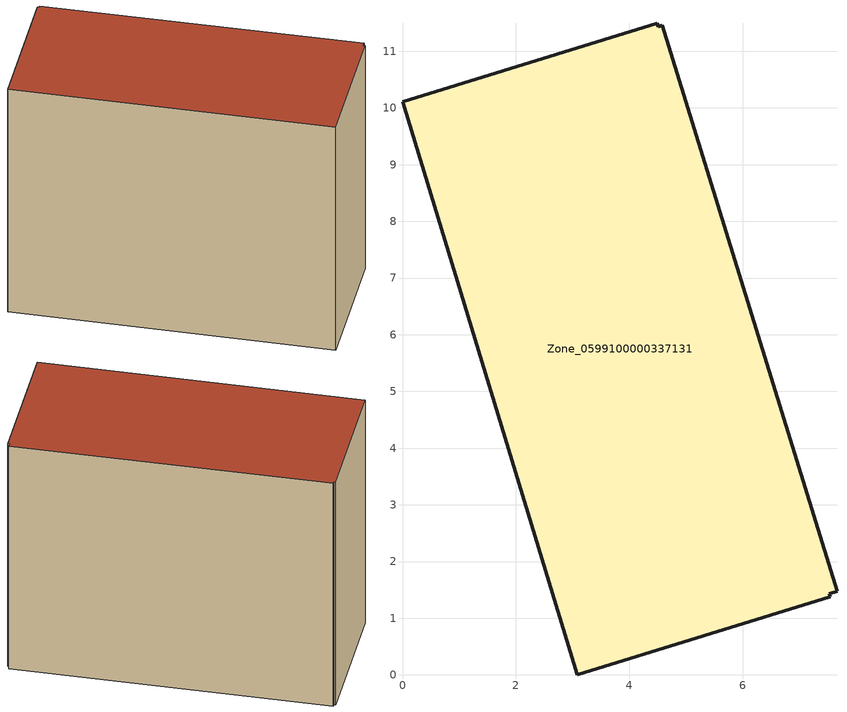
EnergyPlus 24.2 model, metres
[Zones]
Zone_0599100000337131
 floor ground (C_G): 4.58,11.46 7.66,1.47 7.53,1.43 7.54,1.38 3.08,0 0,10.11 4.49,11.5 4.51,11.44 z0.16
 wall outside (C_F): 3.08,0 7.54,1.38 7.53,1.43 7.66,1.47 4.58,11.46 4.51,11.44 4.49,11.5 0,10.11 3.08,0 z0.16:8.65
 roof outside (C_R): 7.66,1.47 4.58,11.46 4.51,11.44 4.49,11.5 0,10.11 3.08,0 7.54,1.38 7.53,1.43 z8.65
[BUILDING]
Pand.0599100000337131: North Axis=0; Terrain=City; Loads Convergence Tolerance Value=0.04; Temperature Convergence Tolerance Value=0.4; Solar Distribution=FullExterior; Maximum Number of Warmup Days=25; Minimum Number of Warmup Days=1
[Site:Location]
Rotterdam.The.Hague.AP_ZH_NLD Design_Conditions: Latitude=51.96; Longitude=4.45; Time Zone=1; Elevation=-4.5
[SITE:GROUNDTEMPERATURE:BUILDINGSURFACE]
18, 18, 18, 18, 18, 18, 18, 18, 18, 18, 18, 18
[MATERIAL] Thermal Absorptance=0.9; Solar Absorptance=0.7; Visible Absorptance=0.7
Name | Roughness | Thickness | Conductivity | Density | Specific Heat
G.TI.1975-1991 | MediumSmooth | 0.15 | 0.288461 | 540 | 1210
F.TI.1975-1991 | Rough | 0.3 | 0.230769 | 1920 | 840
R.TI.1975-1991 | MediumRough | 0.2 | 0.153846 | 1500 | 1000
[CONSTRUCTION]
C_G: G.TI.1975-1991
C_F: F.TI.1975-1991
C_R: R.TI.1975-1991
[ZONE]
Zone_0599100000337131: Type=1; Multiplier=1; Ceiling Height=Autocalculate; Volume=Autocalculate; Floor Area=autocalculate; Part of Total Floor Area=Yes
[ZONEINFILTRATION:DESIGNFLOWRATE]
Infil_Zone_0599100000337131: Zone or ZoneList or Space or SpaceList=Zone_0599100000337131; Schedule=AlwaysOn; Design Flow Rate Calculation Method=Flow/Area; Flow Rate per Floor Area=0.003; Constant Term Coefficient=1; Temperature Term Coefficient=0; Velocity Term Coefficient=0; Velocity Squared Term Coefficient=0
[HVACTEMPLATE:ZONE:IDEALLOADSAIRSYSTEM]
Zone_0599100000337131: Maximum Heating Supply Air Temperature=50; Minimum Cooling Supply Air Temperature=13; Maximum Heating Supply Air Humidity Ratio=0.0156; Minimum Cooling Supply Air Humidity Ratio=0.0077; Heating Limit=NoLimit; Cooling Limit=NoLimit; Dehumidification Control Type=ConstantSensibleHeatRatio; Cooling Sensible Heat Ratio=0.7; Dehumidification Setpoint=60; Humidification Control Type=None; Humidification Setpoint=30; Outdoor Air Method=None; Outdoor Air Flow Rate per Person=0.00944; Outdoor Air Flow Rate per Zone Floor Area=0; Outdoor Air Flow Rate per Zone=0; Demand Controlled Ventilation Type=None; Outdoor Air Economizer Type=NoEconomizer; Heat Recovery Type=None; Sensible Heat Recovery Effectiveness=0.7; Latent Heat Recovery Effectiveness=0.65
[ZONECONTROL:THERMOSTAT]
ThermostatControl_Zone_0599100000337131: Zone or ZoneList=Zone_0599100000337131; Control Type Schedule=DualSetpointControlType; Control 1=Thermostat_Zone_0599100000337131; Temperature Difference Between Cutout And Setpoint=0
[THERMOSTATSETPOINT:DUALSETPOINT]
Thermostat_Zone_0599100000337131: Heating Setpoint Temperature Schedule=HeatingSetpoint_Zone_0599100000337131; Cooling Setpoint Temperature Schedule=CoolingSetpoint_Zone_0599100000337131
[SCHEDULE:COMPACT]
HeatingSetpoint_Zone_0599100000337131: Through: 12/31, For: AllDays, Until: 24:00, 21
CoolingSetpoint_Zone_0599100000337131: Through: 12/31, For: AllDays, Until: 24:00, 24
DualSetpointControlType: Through: 12/31, For: AllDays, Until: 24:00, 4
AlwaysOn: Through: 12/31, For: AllDays, Until: 24:00, 1
